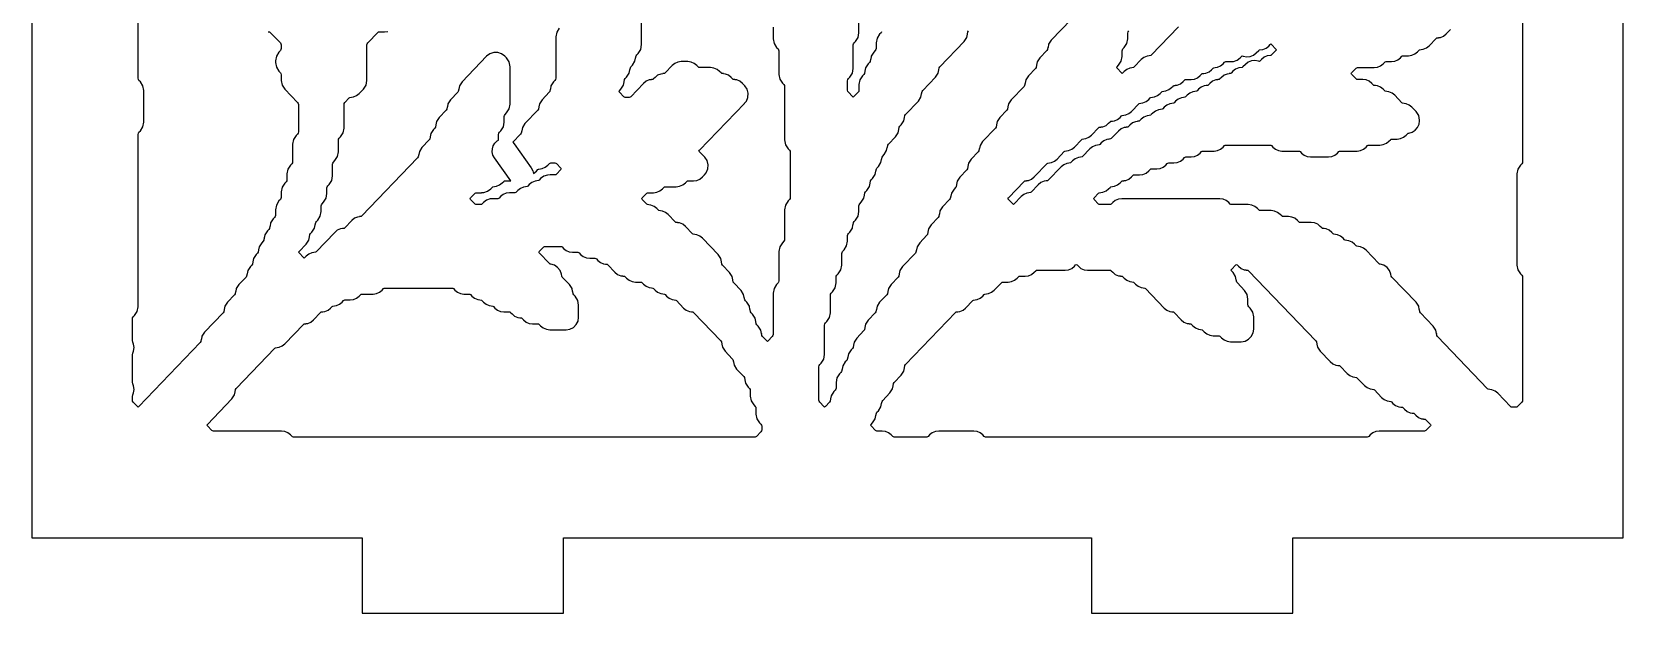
# Model space of a CAD drawing. Header units: millimetres. Extents: x 0 to 63, y 0 to 126.
# Drawn here: x 0 to 63.3, y 0 to 23.1 of the extents above; entities that cross this region are included whole.
import ezdxf

# ---------------------------------------------------------------- set-up
doc = ezdxf.new("R2010")
doc.units = ezdxf.units.MM
doc.layers.add('CUT', color=1, linetype='Continuous')

msp = doc.modelspace()

# ---------------------------------------------------------------- linework, layer by layer
at = {"layer": 'CUT'}
for points in [[(13.134, 3), (13.134, 0), (21.134, 0), (21.134, 3), (42.134, 3), (42.134, 0), (50.134, 0), (50.134, 3), (63.2679, 3), (63.2679, 123), (50.134, 123), (50.134, 126), (42.134, 126), (42.134, 123), (21.134, 123), (21.134, 126), (13.134, 126), (13.134, 123), (0, 123), (0, 3)], [(41.1393, 18.3728), (41.2198, 18.3837), (41.3429, 18.4361), (41.4478, 18.5194), (41.7318, 18.8151), (41.7569, 18.835), (41.822, 18.8438), (41.8216, 18.8464), (41.9021, 18.8572), (42.0253, 18.9097), (42.1301, 18.993), (42.4141, 19.2887), (42.4392, 19.3086), (42.5043, 19.3174), (42.504, 19.3199), (42.5844, 19.3308), (42.7076, 19.3833), (42.8124, 19.4665), (42.869, 19.5254), (42.8941, 19.5454), (42.9592, 19.5542), (42.9588, 19.5567), (43.0393, 19.5676), (43.1625, 19.6201), (43.2673, 19.7033), (43.3239, 19.7622), (43.349, 19.7822), (43.4141, 19.791), (43.4137, 19.7935), (43.4942, 19.8044), (43.6173, 19.8569), (43.7222, 19.9401), (44.0062, 20.2358), (44.0313, 20.2557), (44.0964, 20.2645), (44.096, 20.2671), (44.1765, 20.278), (44.2997, 20.3304), (44.4045, 20.4137), (44.4611, 20.4726), (44.4862, 20.4925), (44.5513, 20.5013), (44.5509, 20.5039), (44.6314, 20.5147), (44.7545, 20.5672), (44.8594, 20.6505), (44.9159, 20.7094), (44.9411, 20.7293), (45.0061, 20.7381), (45.0058, 20.7407), (45.0863, 20.7515), (45.2094, 20.804), (45.3142, 20.8873), (45.3708, 20.9462), (45.3959, 20.9661), (45.461, 20.9749), (45.4607, 20.9774), (45.5412, 20.9883), (45.6643, 21.0408), (45.7691, 21.124), (45.8257, 21.1829), (45.8508, 21.2029), (45.8826, 21.2072), (46.0908, 21.2072), (46.2235, 21.2251), (46.3466, 21.2776), (46.4514, 21.3608), (46.508, 21.4197), (46.5331, 21.4397), (46.5982, 21.4485), (46.5979, 21.451), (46.6784, 21.4619), (46.8015, 21.5144), (46.9063, 21.5976), (46.9629, 21.6565), (46.988, 21.6765), (47.0531, 21.6853), (47.0528, 21.6878), (47.1332, 21.6987), (47.2564, 21.7511), (47.3612, 21.8344), (47.4178, 21.8933), (47.4429, 21.9133), (47.4747, 21.9175), (47.6685, 21.9175), (47.6685, 21.9215), (47.7703, 21.9238), (47.9176, 21.9752), (48.0419, 22.0695), (48.0954, 22.1252), (48.1246, 22.1471), (48.1629, 22.1343), (48.3011, 22.109), (48.4409, 22.1231), (48.5713, 22.1756), (48.6819, 22.2622), (48.7777, 22.362), (48.8079, 22.3846), (48.8139, 22.3846), (48.9465, 22.4026), (49.0697, 22.455), (49.1745, 22.5383), (49.2326, 22.5988), (49.2606, 22.6198), (49.2885, 22.5988), (49.4615, 22.4188), (49.4809, 22.3911), (49.4615, 22.3635), (49.2885, 22.1834), (49.2584, 22.1608), (49.2524, 22.1608), (49.1197, 22.1429), (48.9966, 22.0904), (48.8918, 22.0072), (48.8337, 21.9467), (48.8045, 21.9248), (48.7661, 21.9376), (48.6279, 21.9629), (48.4882, 21.9488), (48.3578, 21.8963), (48.2472, 21.8097), (48.1513, 21.7099), (48.1212, 21.6872), (48.1152, 21.6872), (47.9825, 21.6693), (47.8594, 21.6169), (47.7546, 21.5336), (47.6918, 21.4682), (47.6667, 21.4483), (47.6016, 21.4395), (47.6019, 21.4369), (47.5214, 21.4261), (47.3983, 21.3736), (47.2935, 21.2903), (47.2369, 21.2314), (47.2118, 21.2115), (47.1467, 21.2027), (47.147, 21.2001), (47.0666, 21.1893), (46.9434, 21.1368), (46.8386, 21.0536), (46.782, 20.9946), (46.7569, 20.9747), (46.6918, 20.9659), (46.6922, 20.9634), (46.6117, 20.9525), (46.4885, 20.9), (46.3837, 20.8168), (46.3271, 20.7579), (46.302, 20.7379), (46.2369, 20.7291), (46.2373, 20.7266), (46.1568, 20.7157), (46.0337, 20.6632), (45.9289, 20.58), (45.8723, 20.5211), (45.8472, 20.5011), (45.7821, 20.4923), (45.7824, 20.4898), (45.7019, 20.4789), (45.5788, 20.4264), (45.474, 20.3432), (45.4174, 20.2843), (45.3923, 20.2643), (45.3272, 20.2555), (45.3275, 20.253), (45.247, 20.2421), (45.1239, 20.1897), (45.0191, 20.1064), (44.9625, 20.0475), (44.9374, 20.0275), (44.8723, 20.0188), (44.8726, 20.0162), (44.7922, 20.0053), (44.669, 19.9529), (44.5642, 19.8696), (44.5076, 19.8107), (44.4825, 19.7908), (44.4174, 19.782), (44.4178, 19.7794), (44.3373, 19.7686), (44.2141, 19.7161), (44.1093, 19.6328), (44.0527, 19.5739), (44.0276, 19.554), (43.9625, 19.5452), (43.9629, 19.5426), (43.8824, 19.5318), (43.7593, 19.4793), (43.6545, 19.396), (43.5979, 19.3371), (43.5728, 19.3172), (43.5077, 19.3084), (43.508, 19.3059), (43.4275, 19.295), (43.3044, 19.2425), (43.1996, 19.1593), (42.9155, 18.8636), (42.8904, 18.8436), (42.8253, 18.8348), (42.8257, 18.8323), (42.7452, 18.8214), (42.6221, 18.7689), (42.5172, 18.6857), (42.4607, 18.6268), (42.4356, 18.6068), (42.3705, 18.598), (42.3708, 18.5955), (42.2903, 18.5846), (42.1672, 18.5322), (42.0624, 18.4489), (41.7783, 18.1532), (41.7532, 18.1333), (41.6881, 18.1245), (41.6885, 18.1219), (41.608, 18.111), (41.4849, 18.0586), (41.38, 17.9753), (41.3235, 17.9164), (41.2984, 17.8965), (41.2333, 17.8877), (41.2336, 17.8851), (41.1531, 17.8743), (41.03, 17.8218), (40.9252, 17.7385), (40.4137, 17.2061), (40.3886, 17.1861), (40.3235, 17.1773), (40.3238, 17.1748), (40.2434, 17.1639), (40.1202, 17.1114), (40.0154, 17.0282), (39.7314, 16.7325), (39.7063, 16.7125), (39.6412, 16.7037), (39.6415, 16.7012), (39.561, 16.6903), (39.4379, 16.6379), (39.3331, 16.5546), (39.0537, 16.2638), (39.0258, 16.2428), (38.9978, 16.2638), (38.8249, 16.4438), (38.8055, 16.4715), (38.8249, 16.4991), (39.4574, 17.1576), (39.4825, 17.1775), (39.5476, 17.1863), (39.5472, 17.1889), (39.6277, 17.1997), (39.7509, 17.2522), (39.8557, 17.3355), (40.3671, 17.8679), (40.3922, 17.8879), (40.4573, 17.8967), (40.457, 17.8992), (40.5375, 17.9101), (40.6606, 17.9626), (40.7654, 18.0458), (41.0495, 18.3415), (41.0746, 18.3615), (41.1397, 18.3702)], [(10.9703, 11.5169), (11.0934, 11.5693), (11.1982, 11.6526), (11.4822, 11.9483), (11.5074, 11.9682), (11.5724, 11.977), (11.5721, 11.9796), (11.6526, 11.9904), (11.7757, 12.0429), (11.8805, 12.1262), (11.9371, 12.1851), (11.9622, 12.205), (12.0273, 12.2138), (12.027, 12.2163), (12.1075, 12.2272), (12.2306, 12.2797), (12.3354, 12.3629), (12.392, 12.4218), (12.4171, 12.4418), (12.4489, 12.4461), (12.6571, 12.4461), (12.7898, 12.464), (12.9129, 12.5165), (13.0177, 12.5997), (13.0743, 12.6586), (13.0994, 12.6786), (13.1312, 12.6829), (13.5669, 12.6829), (13.6995, 12.7008), (13.8227, 12.7533), (13.9275, 12.8365), (13.9841, 12.8954), (14.0092, 12.9154), (14.041, 12.9197), (16.703, 12.9197), (16.7348, 12.9154), (16.7599, 12.8954), (16.8165, 12.8365), (16.9213, 12.7533), (17.0445, 12.7008), (17.1771, 12.6829), (17.3854, 12.6829), (17.4171, 12.6786), (17.4423, 12.6586), (17.4988, 12.5997), (17.6036, 12.5165), (17.7268, 12.464), (17.8073, 12.4531), (17.8069, 12.4506), (17.872, 12.4418), (17.8971, 12.4218), (17.9537, 12.3629), (18.0585, 12.2797), (18.1817, 12.2272), (18.2621, 12.2163), (18.2618, 12.2138), (18.3269, 12.205), (18.352, 12.1851), (18.4086, 12.1262), (18.5134, 12.0429), (18.6365, 11.9904), (18.7692, 11.9725), (18.9774, 11.9725), (19.0092, 11.9682), (19.0343, 11.9483), (19.0909, 11.8894), (19.1957, 11.8061), (19.3189, 11.7536), (19.3993, 11.7428), (19.399, 11.7402), (19.4641, 11.7314), (19.4892, 11.7115), (19.5458, 11.6526), (19.6506, 11.5693), (19.7737, 11.5169), (19.9064, 11.4989), (20.1146, 11.4989), (20.1464, 11.4946), (20.1715, 11.4747), (20.2281, 11.4158), (20.3329, 11.3325), (20.4561, 11.2801), (20.5887, 11.2622), (21.2403, 11.2622), (21.3948, 11.2866), (21.5342, 11.3576), (21.6448, 11.4683), (21.7159, 11.6076), (21.7403, 11.7622), (21.7403, 12.2449), (21.7042, 12.4315), (21.6009, 12.5912), (21.5461, 12.6483), (21.5215, 12.6863), (21.5038, 12.778), (21.5014, 12.7775), (21.4767, 12.9051), (21.3735, 13.0648), (21.0912, 13.3586), (21.0666, 13.3967), (21.0529, 13.4674), (21.0002, 13.6132), (20.9054, 13.7359), (20.7775, 13.8235), (20.629, 13.8679), (20.605, 13.8711), (20.5798, 13.8911), (20.1748, 14.3127), (20.1554, 14.3404), (20.1748, 14.368), (20.3524, 14.5529), (20.3775, 14.5729), (20.4093, 14.5772), (21.0244, 14.5772), (21.0562, 14.5729), (21.0813, 14.5529), (21.1379, 14.494), (21.2427, 14.4108), (21.3658, 14.3583), (21.4985, 14.3404), (21.7067, 14.3404), (21.7385, 14.3361), (21.7636, 14.3161), (21.8202, 14.2572), (21.925, 14.174), (22.0481, 14.1215), (22.1808, 14.1036), (22.389, 14.1036), (22.4208, 14.0993), (22.4459, 14.0794), (22.5025, 14.0204), (22.6073, 13.9372), (22.7305, 13.8847), (22.8109, 13.8739), (22.8106, 13.8713), (22.8757, 13.8625), (22.9008, 13.8426), (23.1848, 13.5469), (23.2896, 13.4636), (23.4128, 13.4112), (23.4933, 13.4003), (23.4929, 13.3977), (23.558, 13.3889), (23.5831, 13.369), (23.6397, 13.3101), (23.7445, 13.2268), (23.8677, 13.1744), (24.0003, 13.1564), (24.2086, 13.1564), (24.2403, 13.1522), (24.2655, 13.1322), (24.322, 13.0733), (24.4269, 12.99), (24.55, 12.9376), (24.6305, 12.9267), (24.6301, 12.9242), (24.6952, 12.9154), (24.7203, 12.8954), (24.7769, 12.8365), (24.8817, 12.7533), (25.0049, 12.7008), (25.0853, 12.6899), (25.085, 12.6874), (25.1501, 12.6786), (25.1752, 12.6586), (25.2318, 12.5997), (25.3366, 12.5165), (25.4598, 12.464), (25.5402, 12.4531), (25.5399, 12.4506), (25.605, 12.4418), (25.6301, 12.4218), (25.9141, 12.1262), (26.0189, 12.0429), (26.1421, 11.9904), (26.2225, 11.9796), (26.2222, 11.977), (26.2873, 11.9682), (26.3124, 11.9483), (27.3931, 10.8232), (27.4177, 10.7851), (27.4355, 10.6935), (27.4378, 10.694), (27.4625, 10.5663), (27.5657, 10.4067), (27.848, 10.1128), (27.8726, 10.0748), (27.8903, 9.9831), (27.8927, 9.9836), (27.9174, 9.856), (28.0206, 9.6963), (28.3029, 9.4025), (28.3275, 9.3644), (28.3452, 9.2728), (28.3475, 9.2732), (28.3723, 9.1456), (28.4755, 8.9859), (28.5303, 8.9289), (28.5549, 8.8908), (28.5635, 8.8463), (28.5635, 8.622), (28.5997, 8.4353), (28.7029, 8.2756), (28.7577, 8.2185), (28.7824, 8.1805), (28.791, 8.136), (28.791, 7.9116), (28.8271, 7.7249), (28.9304, 7.5652), (28.9852, 7.5082), (29.0098, 7.4701), (29.0184, 7.4256), (29.0184, 7.2848), (29.0098, 7.2403), (28.9852, 7.2022), (28.8143, 7.0242), (28.7891, 7.0043), (28.7574, 7), (10.4019, 7), (10.3702, 7.0043), (10.345, 7.0242), (10.2885, 7.0832), (10.1836, 7.1664), (10.0605, 7.2189), (9.9279, 7.2368), (7.2178, 7.2368), (7.186, 7.2411), (7.1609, 7.261), (6.9833, 7.4459), (6.9639, 7.4736), (6.9833, 7.5012), (7.9545, 8.5124), (8.0578, 8.6721), (8.0825, 8.7997), (8.0848, 8.7992), (8.1025, 8.8908), (8.1272, 8.9289), (9.6627, 10.5276), (9.6878, 10.5475), (9.7529, 10.5563), (9.7526, 10.5588), (9.8331, 10.5697), (9.9562, 10.6222), (10.061, 10.7054), (10.7999, 11.4747), (10.825, 11.4946), (10.8901, 11.5034), (10.8898, 11.506)], [(34.2828, 9.1657), (34.565, 9.4595), (34.6683, 9.6192), (34.693, 9.7468), (34.6953, 9.7464), (34.713, 9.838), (34.7377, 9.876), (36.7281, 11.9483), (36.7532, 11.9682), (36.8183, 11.977), (36.818, 11.9796), (36.8984, 11.9904), (37.0216, 12.0429), (37.1264, 12.1262), (37.4104, 12.4218), (37.4355, 12.4418), (37.5006, 12.4506), (37.5003, 12.4531), (37.5808, 12.464), (37.7039, 12.5165), (37.8087, 12.5997), (37.8653, 12.6586), (37.8904, 12.6786), (37.9555, 12.6874), (37.9552, 12.6899), (38.0356, 12.7008), (38.1588, 12.7533), (38.2636, 12.8365), (38.5476, 13.1322), (38.5727, 13.1522), (38.6045, 13.1564), (38.8128, 13.1564), (38.9454, 13.1744), (39.0685, 13.2268), (39.1733, 13.3101), (39.2299, 13.369), (39.255, 13.3889), (39.2868, 13.3932), (39.4951, 13.3932), (39.6277, 13.4112), (39.7509, 13.4636), (39.8557, 13.5469), (39.9123, 13.6058), (39.9374, 13.6257), (39.9692, 13.63), (41.0872, 13.63), (41.2198, 13.6479), (41.3429, 13.7004), (41.4478, 13.7837), (41.4997, 13.8377), (41.5276, 13.8587), (41.5556, 13.8377), (41.6075, 13.7837), (41.7123, 13.7004), (41.8354, 13.6479), (41.9681, 13.63), (42.8586, 13.63), (42.8904, 13.6257), (42.9155, 13.6058), (42.9721, 13.5469), (43.0769, 13.4636), (43.2001, 13.4112), (43.2806, 13.4003), (43.2802, 13.3977), (43.3453, 13.3889), (43.3704, 13.369), (43.427, 13.3101), (43.5318, 13.2268), (43.655, 13.1744), (43.7354, 13.1635), (43.7351, 13.1609), (43.8002, 13.1522), (43.8253, 13.1322), (43.8819, 13.0733), (43.9867, 12.99), (44.1098, 12.9376), (44.1903, 12.9267), (44.19, 12.9242), (44.2551, 12.9154), (44.2802, 12.8954), (45.0191, 12.1262), (45.1239, 12.0429), (45.247, 11.9904), (45.3275, 11.9796), (45.3272, 11.977), (45.3923, 11.9682), (45.4174, 11.9483), (45.7014, 11.6526), (45.8062, 11.5693), (45.9294, 11.5169), (46.0098, 11.506), (46.0095, 11.5034), (46.0746, 11.4946), (46.0997, 11.4747), (46.1563, 11.4158), (46.2611, 11.3325), (46.3842, 11.2801), (46.4647, 11.2692), (46.4644, 11.2667), (46.5295, 11.2579), (46.5546, 11.2379), (46.6112, 11.179), (46.716, 11.0958), (46.8391, 11.0433), (46.9718, 11.0254), (47.18, 11.0254), (47.2118, 11.0211), (47.2369, 11.0011), (47.2935, 10.9422), (47.3983, 10.859), (47.5214, 10.8065), (47.6541, 10.7886), (48.0783, 10.7886), (48.2328, 10.8131), (48.3722, 10.8841), (48.4828, 10.9947), (48.5538, 11.1341), (48.5783, 11.2886), (48.5783, 11.7713), (48.5421, 11.958), (48.4389, 12.1176), (48.3841, 12.1747), (48.3594, 12.2128), (48.3508, 12.2573), (48.3508, 12.4816), (48.3147, 12.6683), (48.2114, 12.828), (47.9292, 13.1218), (47.9046, 13.1599), (47.8868, 13.2515), (47.8845, 13.2511), (47.8598, 13.3787), (47.7565, 13.5384), (47.6951, 13.6024), (47.6756, 13.63), (47.6951, 13.6577), (47.868, 13.8377), (47.8959, 13.8587), (47.9239, 13.8377), (47.9758, 13.7837), (48.0806, 13.7004), (48.2038, 13.6479), (48.2842, 13.6371), (48.2839, 13.6345), (48.349, 13.6257), (48.3741, 13.6058), (51.0469, 10.8232), (51.0715, 10.7851), (51.0892, 10.6935), (51.0915, 10.694), (51.1163, 10.5663), (51.2195, 10.4067), (51.6149, 9.9951), (51.7197, 9.9118), (51.8428, 9.8594), (51.9233, 9.8485), (51.9229, 9.8459), (51.988, 9.8371), (52.0132, 9.8172), (52.2972, 9.5215), (52.402, 9.4382), (52.5251, 9.3858), (52.6056, 9.3749), (52.6053, 9.3724), (52.6704, 9.3636), (52.6955, 9.3436), (52.9795, 9.0479), (53.0843, 8.9647), (53.2074, 8.9122), (53.2879, 8.9013), (53.2876, 8.8988), (53.3527, 8.89), (53.3778, 8.87), (53.6618, 8.5744), (53.7666, 8.4911), (53.8898, 8.4386), (53.9702, 8.4278), (53.9699, 8.4252), (54.035, 8.4164), (54.0601, 8.3965), (54.1167, 8.3376), (54.2215, 8.2543), (54.3446, 8.2018), (54.4251, 8.191), (54.4248, 8.1884), (54.4899, 8.1796), (54.515, 8.1597), (54.5716, 8.1008), (54.6764, 8.0175), (54.7995, 7.9651), (54.88, 7.9542), (54.8797, 7.9516), (54.9448, 7.9429), (54.9699, 7.9229), (55.0265, 7.864), (55.1313, 7.7807), (55.2544, 7.7283), (55.3349, 7.7174), (55.3345, 7.7149), (55.3996, 7.7061), (55.4248, 7.6861), (55.6023, 7.5012), (55.6218, 7.4736), (55.6023, 7.4459), (55.4248, 7.261), (55.3996, 7.2411), (55.3679, 7.2368), (53.5675, 7.2368), (53.4349, 7.2189), (53.3117, 7.1664), (53.2069, 7.0832), (53.1504, 7.0242), (53.1252, 7.0043), (53.0935, 7), (37.9222, 7), (37.8904, 7.0043), (37.8653, 7.0242), (37.8087, 7.0832), (37.7039, 7.1664), (37.5808, 7.2189), (37.4481, 7.2368), (36.0546, 7.2368), (35.922, 7.2189), (35.7989, 7.1664), (35.694, 7.0832), (35.6375, 7.0242), (35.6123, 7.0043), (35.5806, 7), (34.2832, 7), (34.2514, 7.0043), (34.2263, 7.0242), (34.1697, 7.0832), (34.0649, 7.1664), (33.9417, 7.2189), (33.8091, 7.2368), (33.6008, 7.2368), (33.569, 7.2411), (33.5439, 7.261), (33.3663, 7.4459), (33.3469, 7.4736), (33.3663, 7.5012), (33.4278, 7.5652), (33.5311, 7.7249), (33.5558, 7.8525), (33.5581, 7.8521), (33.5758, 7.9437), (33.6004, 7.9817), (33.6553, 8.0388), (33.7585, 8.1985), (33.7832, 8.3261), (33.7855, 8.3256), (33.8033, 8.4172), (33.8279, 8.4553), (34.1101, 8.7492), (34.2134, 8.9088), (34.2381, 9.0365), (34.2404, 9.036), (34.2582, 9.1276)]]:
    msp.add_lwpolyline(points, close=True, dxfattribs=at)
for points in [[(59.2679, 26.4599), (59.2679, 17.9402), (59.2593, 17.8956), (59.2347, 17.8576), (59.1799, 17.8005), (59.0767, 17.6408), (59.0405, 17.4542), (59.0405, 13.8313), (59.0767, 13.6446), (59.1799, 13.4849), (59.2347, 13.4278), (59.2593, 13.3898), (59.2679, 13.3453), (59.2679, 8.4687), (59.2593, 8.4242), (59.2347, 8.3861), (59.0638, 8.2082), (59.0387, 8.1882), (59.0069, 8.1839), (58.8467, 8.1839), (58.8149, 8.1882), (58.7898, 8.2082), (58.2783, 8.7407), (58.1735, 8.8239), (58.0504, 8.8764), (57.9699, 8.8872), (57.9702, 8.8898), (57.9051, 8.8986), (57.88, 8.9185), (55.8896, 10.9908), (55.865, 11.0288), (55.8472, 11.1204), (55.8449, 11.12), (55.8202, 11.2476), (55.7169, 11.4073), (55.2073, 11.9379), (55.1826, 11.976), (55.1649, 12.0676), (55.1626, 12.0671), (55.1379, 12.1947), (55.0346, 12.3544), (54.0701, 13.3586), (54.0454, 13.3967), (54.0317, 13.4674), (53.979, 13.6132), (53.8842, 13.7359), (53.7564, 13.8235), (53.6078, 13.8679), (53.5838, 13.8711), (53.5587, 13.8911), (53.0472, 14.4235), (52.9424, 14.5068), (52.8192, 14.5593), (52.7388, 14.5701), (52.7391, 14.5727), (52.674, 14.5815), (52.6489, 14.6014), (52.5923, 14.6603), (52.4875, 14.7436), (52.3644, 14.796), (52.2839, 14.8069), (52.2842, 14.8095), (52.2191, 14.8182), (52.194, 14.8382), (52.1374, 14.8971), (52.0326, 14.9804), (51.9095, 15.0328), (51.829, 15.0437), (51.8294, 15.0462), (51.7643, 15.055), (51.7391, 15.075), (51.6826, 15.1339), (51.5777, 15.2171), (51.4546, 15.2696), (51.3741, 15.2805), (51.3745, 15.283), (51.3094, 15.2918), (51.2843, 15.3118), (51.2277, 15.3707), (51.1229, 15.4539), (50.9997, 15.5064), (50.8671, 15.5243), (50.4314, 15.5243), (50.3996, 15.5286), (50.3745, 15.5486), (50.3179, 15.6075), (50.2131, 15.6907), (50.09, 15.7432), (49.9573, 15.7611), (49.7491, 15.7611), (49.7173, 15.7654), (49.6922, 15.7853), (49.6356, 15.8443), (49.5308, 15.9275), (49.4076, 15.98), (49.275, 15.9979), (48.8393, 15.9979), (48.8075, 16.0022), (48.7824, 16.0221), (48.7258, 16.081), (48.621, 16.1643), (48.4979, 16.2168), (48.3652, 16.2347), (47.7021, 16.2347), (47.6703, 16.239), (47.6452, 16.2589), (47.5886, 16.3178), (47.4838, 16.4011), (47.3607, 16.4535), (47.228, 16.4715), (43.3327, 16.4715), (43.2001, 16.4535), (43.0769, 16.4011), (42.9721, 16.3178), (42.9155, 16.2589), (42.8904, 16.239), (42.8586, 16.2347), (42.471, 16.2347), (42.4392, 16.239), (42.4141, 16.2589), (42.2365, 16.4438), (42.2171, 16.4715), (42.2365, 16.4991), (42.4141, 16.684), (42.4392, 16.704), (42.5043, 16.7127), (42.504, 16.7153), (42.5844, 16.7262), (42.7076, 16.7786), (42.8124, 16.8619), (42.869, 16.9208), (42.8941, 16.9407), (42.9592, 16.9495), (42.9588, 16.9521), (43.0393, 16.9629), (43.1625, 17.0154), (43.2673, 17.0987), (43.3239, 17.1576), (43.349, 17.1775), (43.4141, 17.1863), (43.4137, 17.1889), (43.4942, 17.1997), (43.6173, 17.2522), (43.7222, 17.3355), (43.7787, 17.3944), (43.8039, 17.4143), (43.8356, 17.4186), (44.0439, 17.4186), (44.1765, 17.4365), (44.2997, 17.489), (44.4045, 17.5722), (44.4611, 17.6311), (44.4862, 17.6511), (44.518, 17.6554), (44.7262, 17.6554), (44.8588, 17.6733), (44.982, 17.7258), (45.0868, 17.809), (45.1434, 17.8679), (45.1685, 17.8879), (45.2003, 17.8922), (45.4085, 17.8922), (45.5412, 17.9101), (45.6643, 17.9626), (45.7691, 18.0458), (45.8257, 18.1047), (45.8508, 18.1247), (45.8826, 18.129), (46.0908, 18.129), (46.2235, 18.1469), (46.3466, 18.1993), (46.4514, 18.2826), (46.508, 18.3415), (46.5331, 18.3615), (46.5649, 18.3658), (47.0006, 18.3658), (47.1332, 18.3837), (47.2564, 18.4361), (47.3612, 18.5194), (47.4178, 18.5783), (47.4429, 18.5982), (47.4747, 18.6025), (49.227, 18.6025), (49.2588, 18.5982), (49.2839, 18.5783), (49.3405, 18.5194), (49.4453, 18.4361), (49.5684, 18.3837), (49.7011, 18.3658), (50.3642, 18.3658), (50.396, 18.3615), (50.4211, 18.3415), (50.4777, 18.2826), (50.5825, 18.1993), (50.7056, 18.1469), (50.8383, 18.129), (51.5494, 18.129), (51.682, 18.1469), (51.8052, 18.1993), (51.91, 18.2826), (51.9666, 18.3415), (51.9917, 18.3615), (52.0235, 18.3658), (52.6866, 18.3658), (52.8192, 18.3837), (52.9424, 18.4361), (53.0472, 18.5194), (53.1038, 18.5783), (53.1289, 18.5982), (53.1607, 18.6025), (53.5964, 18.6025), (53.729, 18.6205), (53.8521, 18.6729), (53.957, 18.7562), (54.0135, 18.8151), (54.0387, 18.835), (54.0704, 18.8393), (54.2787, 18.8393), (54.4113, 18.8572), (54.5345, 18.9097), (54.6393, 18.993), (54.6959, 19.0519), (54.721, 19.0718), (54.741, 19.0745), (54.8786, 19.1138), (54.9995, 19.1905), (55.0937, 19.2983), (55.1535, 19.4283), (55.174, 19.57), (55.174, 19.5852), (55.1379, 19.7719), (55.0346, 19.9316), (54.8667, 20.1064), (54.7619, 20.1897), (54.6388, 20.2421), (54.5583, 20.253), (54.5586, 20.2555), (54.4935, 20.2643), (54.4684, 20.2843), (54.1844, 20.58), (54.0796, 20.6632), (53.9564, 20.7157), (53.876, 20.7266), (53.8763, 20.7291), (53.8112, 20.7379), (53.7861, 20.7579), (53.7295, 20.8168), (53.6247, 20.9), (53.5016, 20.9525), (53.4211, 20.9634), (53.4214, 20.9659), (53.3563, 20.9747), (53.3312, 20.9946), (53.2746, 21.0536), (53.1698, 21.1368), (53.0467, 21.1893), (52.914, 21.2072), (52.7058, 21.2072), (52.674, 21.2115), (52.6489, 21.2314), (52.4713, 21.4163), (52.4519, 21.444), (52.4713, 21.4716), (52.6489, 21.6565), (52.674, 21.6765), (52.7058, 21.6808), (53.3689, 21.6808), (53.5016, 21.6987), (53.6247, 21.7511), (53.7295, 21.8344), (53.7861, 21.8933), (53.8112, 21.9133), (53.843, 21.9175), (54.0512, 21.9175), (54.1839, 21.9355), (54.307, 21.9879), (54.4118, 22.0712), (54.4684, 22.1301), (54.4935, 22.15), (54.5253, 22.1543), (54.7336, 22.1543), (54.8662, 22.1723), (54.9893, 22.2247), (55.0942, 22.308), (55.1507, 22.3669), (55.1759, 22.3868), (55.241, 22.3956), (55.2406, 22.3982), (55.3211, 22.409), (55.4442, 22.4615), (55.549, 22.5448), (55.8331, 22.8405), (55.8582, 22.8604), (55.9233, 22.8692), (55.9229, 22.8717), (56.0034, 22.8826), (56.1265, 22.9351), (56.2314, 23.0183), (56.3993, 23.1931)], [(33.786, 23.1049), (33.7614, 23.0669), (33.7066, 23.0098), (33.6034, 22.8501), (33.5672, 22.6635), (33.5672, 22.4391), (33.5586, 22.3946), (33.534, 22.3565), (33.4792, 22.2995), (33.3759, 22.1398), (33.3512, 22.0122), (33.3489, 22.0126), (33.3312, 21.921), (33.3065, 21.8829), (33.2517, 21.8259), (33.1485, 21.6662), (33.1238, 21.5386), (33.1215, 21.5391), (33.1037, 21.4474), (33.0791, 21.4094), (33.0243, 21.3523), (32.9211, 21.1926), (32.8849, 21.006), (32.8849, 20.7816), (32.8763, 20.7371), (32.8517, 20.699), (32.6854, 20.5259), (32.6575, 20.5049), (32.6295, 20.5259), (32.4632, 20.699), (32.4386, 20.7371), (32.43, 20.7816), (32.43, 21.1592), (32.4386, 21.2037), (32.4632, 21.2418), (32.5181, 21.2988), (32.6213, 21.4585), (32.6575, 21.6452), (32.6575, 22.5799), (32.6661, 22.6244), (32.6907, 22.6625), (32.7455, 22.7196), (32.8487, 22.8792), (32.8849, 23.0659), (32.8849, 25.4214)], [(42.5172, 24.8421), (40.5298, 22.773), (40.4266, 22.6134), (40.4019, 22.4857), (40.3995, 22.4862), (40.3818, 22.3946), (40.3572, 22.3565), (40.0749, 22.0627), (39.9717, 21.903), (39.947, 21.7754), (39.9447, 21.7758), (39.9269, 21.6842), (39.9023, 21.6462), (39.6201, 21.3523), (39.5168, 21.1926), (39.4921, 21.065), (39.4898, 21.0655), (39.472, 20.9739), (39.4474, 20.9358), (38.9377, 20.4052), (38.8345, 20.2455), (38.8098, 20.1179), (38.8075, 20.1183), (38.7897, 20.0267), (38.7651, 19.9887), (38.4829, 19.6948), (38.3796, 19.5351), (38.3549, 19.4075), (38.3526, 19.408), (38.3348, 19.3164), (38.3102, 19.2783), (37.8005, 18.7477), (37.6973, 18.588), (37.6726, 18.4604), (37.6703, 18.4608), (37.6525, 18.3692), (37.6279, 18.3312), (37.3457, 18.0373), (37.2424, 17.8776), (37.2177, 17.75), (37.2154, 17.7505), (37.1976, 17.6589), (37.173, 17.6208), (36.8908, 17.3269), (36.7875, 17.1673), (36.7628, 17.0397), (36.7605, 17.0401), (36.7428, 16.9485), (36.7181, 16.9104), (36.6633, 16.8534), (36.5601, 16.6937), (36.5354, 16.5661), (36.5331, 16.5665), (36.5153, 16.4749), (36.4907, 16.4369), (36.2085, 16.143), (36.1052, 15.9833), (36.0805, 15.8557), (36.0782, 15.8562), (36.0604, 15.7646), (36.0358, 15.7265), (35.7536, 15.4327), (35.6503, 15.273), (35.6256, 15.1454), (35.6233, 15.1458), (35.6056, 15.0542), (35.5809, 15.0161), (35.2987, 14.7223), (35.1955, 14.5626), (35.1707, 14.435), (35.1684, 14.4355), (35.1507, 14.3438), (35.1261, 14.3058), (34.6164, 13.7752), (34.5131, 13.6155), (34.4884, 13.4879), (34.4861, 13.4883), (34.4684, 13.3967), (34.4437, 13.3586), (34.1615, 13.0648), (34.0583, 12.9051), (34.0335, 12.7775), (34.0312, 12.778), (34.0135, 12.6863), (33.9889, 12.6483), (33.7066, 12.3544), (33.6034, 12.1947), (33.5787, 12.0671), (33.5763, 12.0676), (33.5586, 11.976), (33.534, 11.9379), (33.2517, 11.6441), (33.1485, 11.4844), (33.1238, 11.3568), (33.1215, 11.3572), (33.1037, 11.2656), (33.0791, 11.2276), (32.7969, 10.9337), (32.6936, 10.774), (32.6689, 10.6464), (32.6666, 10.6469), (32.6488, 10.5553), (32.6242, 10.5172), (32.5694, 10.4601), (32.4662, 10.3005), (32.4415, 10.1729), (32.4391, 10.1733), (32.4214, 10.0817), (32.3968, 10.0436), (32.342, 9.9866), (32.2387, 9.8269), (32.214, 9.6993), (32.2117, 9.6997), (32.194, 9.6081), (32.1693, 9.5701), (32.1145, 9.513), (32.0113, 9.3533), (31.9751, 9.1666), (31.9751, 8.9423), (31.9665, 8.8978), (31.9419, 8.8597), (31.8871, 8.8026), (31.7839, 8.643), (31.7591, 8.5153), (31.7568, 8.5158), (31.7391, 8.4242), (31.7145, 8.3861), (31.5482, 8.213), (31.5203, 8.192), (31.4923, 8.213), (31.326, 8.3861), (31.3014, 8.4242), (31.2928, 8.4687), (31.2928, 9.7935), (31.3014, 9.838), (31.326, 9.876), (31.3809, 9.9331), (31.4841, 10.0928), (31.5203, 10.2795), (31.5203, 11.451), (31.5289, 11.4955), (31.5535, 11.5335), (31.6083, 11.5906), (31.7115, 11.7503), (31.7477, 11.937), (31.7477, 12.6349), (31.7563, 12.6794), (31.7809, 12.7175), (31.8357, 12.7745), (31.939, 12.9342), (31.9751, 13.1209), (31.9751, 13.3453), (31.9838, 13.3898), (32.0084, 13.4278), (32.0632, 13.4849), (32.1664, 13.6446), (32.2026, 13.8313), (32.2026, 14.2924), (32.2112, 14.3369), (32.2358, 14.375), (32.2906, 14.432), (32.3939, 14.5917), (32.43, 14.7784), (32.43, 15.0028), (32.4386, 15.0473), (32.4632, 15.0853), (32.5181, 15.1424), (32.6213, 15.3021), (32.646, 15.4297), (32.6483, 15.4292), (32.6661, 15.5208), (32.6907, 15.5589), (32.7455, 15.616), (32.8487, 15.7757), (32.8849, 15.9623), (32.8849, 16.1867), (32.8935, 16.2312), (32.9181, 16.2693), (32.9729, 16.3263), (33.0762, 16.486), (33.1009, 16.6136), (33.1032, 16.6132), (33.121, 16.7048), (33.1456, 16.7428), (33.2004, 16.7999), (33.3036, 16.9596), (33.3283, 17.0872), (33.3307, 17.0867), (33.3484, 17.1783), (33.373, 17.2164), (33.4278, 17.2735), (33.5311, 17.4332), (33.5558, 17.5608), (33.5581, 17.5603), (33.5758, 17.6519), (33.6004, 17.69), (33.6553, 17.747), (33.7585, 17.9067), (33.7832, 18.0343), (33.7855, 18.0339), (33.8033, 18.1255), (33.8279, 18.1636), (33.8827, 18.2206), (33.9859, 18.3803), (34.0107, 18.5079), (34.013, 18.5075), (34.0307, 18.5991), (34.0553, 18.6371), (34.3376, 18.931), (34.4408, 19.0907), (34.4655, 19.2183), (34.4679, 19.2178), (34.4856, 19.3094), (34.5102, 19.3475), (34.565, 19.4046), (34.6683, 19.5642), (34.693, 19.6918), (34.6953, 19.6914), (34.713, 19.783), (34.7377, 19.8211), (35.2473, 20.3517), (35.3506, 20.5114), (35.3753, 20.639), (35.3776, 20.6385), (35.3954, 20.7301), (35.42, 20.7682), (35.9297, 21.2988), (36.0329, 21.4585), (36.0576, 21.5861), (36.0599, 21.5857), (36.0777, 21.6773), (36.1023, 21.7154), (37.0669, 22.7196), (37.1701, 22.8792), (37.1948, 23.0069), (37.1971, 23.0064), (37.2149, 23.098), (37.2395, 23.1361)], [(29.4733, 23.2903), (29.4733, 22.8291), (29.5095, 22.6425), (29.6127, 22.4828), (29.6675, 22.4257), (29.6921, 22.3877), (29.7007, 22.3431), (29.7007, 21.4084), (29.7369, 21.2217), (29.8401, 21.0621), (29.8949, 21.005), (29.9196, 20.9669), (29.9282, 20.9224), (29.9282, 18.8038), (29.9643, 18.6171), (30.0676, 18.4574), (30.1224, 18.4004), (30.147, 18.3623), (30.1556, 18.3178), (30.1556, 16.5194), (30.147, 16.4749), (30.1224, 16.4369), (30.0676, 16.3798), (29.9643, 16.2201), (29.9282, 16.0334), (29.9282, 14.8619), (29.9196, 14.8174), (29.8949, 14.7794), (29.8401, 14.7223), (29.7369, 14.5626), (29.7007, 14.3759), (29.7007, 13.2044), (29.6921, 13.1599), (29.6675, 13.1218), (29.6127, 13.0648), (29.5095, 12.9051), (29.4733, 12.7184), (29.4733, 11.0733), (29.4647, 11.0288), (29.4401, 10.9908), (29.2738, 10.8177), (29.2459, 10.7967), (29.2179, 10.8177), (29.0516, 10.9908), (29.027, 11.0288), (29.0093, 11.1204), (29.007, 11.12), (28.9823, 11.2476), (28.879, 11.4073), (28.8242, 11.4643), (28.7996, 11.5024), (28.7819, 11.594), (28.7795, 11.5936), (28.7548, 11.7212), (28.6516, 11.8809), (28.5968, 11.9379), (28.5722, 11.976), (28.5544, 12.0676), (28.5521, 12.0671), (28.5274, 12.1947), (28.4241, 12.3544), (28.3693, 12.4115), (28.3447, 12.4496), (28.327, 12.5412), (28.3247, 12.5407), (28.2999, 12.6683), (28.1967, 12.828), (27.9144, 13.1218), (27.8898, 13.1599), (27.8721, 13.2515), (27.8698, 13.2511), (27.8451, 13.3787), (27.7418, 13.5384), (27.4596, 13.8322), (27.435, 13.8703), (27.4172, 13.9619), (27.4149, 13.9614), (27.3902, 14.089), (27.2869, 14.2487), (26.6641, 14.8971), (26.5593, 14.9804), (26.4362, 15.0328), (26.3557, 15.0437), (26.3561, 15.0462), (26.291, 15.055), (26.2658, 15.075), (25.9818, 15.3707), (25.877, 15.4539), (25.7539, 15.5064), (25.6734, 15.5173), (25.6737, 15.5198), (25.6086, 15.5286), (25.5835, 15.5486), (25.2995, 15.8443), (25.1947, 15.9275), (25.0716, 15.98), (24.9911, 15.9908), (24.9914, 15.9934), (24.9263, 16.0022), (24.9012, 16.0221), (24.8446, 16.081), (24.7398, 16.1643), (24.6167, 16.2168), (24.5362, 16.2276), (24.5365, 16.2302), (24.4714, 16.239), (24.4463, 16.2589), (24.2687, 16.4438), (24.2493, 16.4715), (24.2687, 16.4991), (24.4463, 16.684), (24.4714, 16.704), (24.5032, 16.7082), (24.7115, 16.7082), (24.8441, 16.7262), (24.9673, 16.7786), (25.0721, 16.8619), (25.1286, 16.9208), (25.1538, 16.9407), (25.1855, 16.945), (25.6212, 16.945), (25.7539, 16.9629), (25.877, 17.0154), (25.9818, 17.0987), (26.0384, 17.1576), (26.0635, 17.1775), (26.0953, 17.1818), (26.3035, 17.1818), (26.4362, 17.1997), (26.5593, 17.2522), (26.6641, 17.3355), (26.744, 17.4186), (26.7407, 17.4218), (26.8149, 17.5042), (26.8794, 17.6569), (26.8906, 17.8222), (26.847, 17.9821), (26.7536, 18.119), (26.5431, 18.3381), (26.5237, 18.3658), (26.5431, 18.3934), (28.3361, 20.26), (28.3328, 20.2632), (28.407, 20.3457), (28.4715, 20.4983), (28.4826, 20.6636), (28.4391, 20.8235), (28.3457, 20.9604), (28.2562, 21.0536), (28.1514, 21.1368), (28.0283, 21.1893), (27.9478, 21.2001), (27.9481, 21.2027), (27.883, 21.2115), (27.8579, 21.2314), (27.8013, 21.2903), (27.6965, 21.3736), (27.5734, 21.4261), (27.4929, 21.4369), (27.4933, 21.4395), (27.4282, 21.4483), (27.403, 21.4682), (27.3465, 21.5271), (27.2417, 21.6104), (27.1185, 21.6628), (26.9859, 21.6808), (26.5502, 21.6808), (26.5184, 21.6851), (26.4933, 21.705), (26.4367, 21.7639), (26.3319, 21.8472), (26.2088, 21.8996), (26.0761, 21.9175), (25.8198, 21.9175), (25.6872, 21.8996), (25.5641, 21.8472), (25.4592, 21.7639), (25.1752, 21.4682), (25.1501, 21.4483), (25.085, 21.4395), (25.0853, 21.4369), (25.0049, 21.4261), (24.8817, 21.3736), (24.7769, 21.2903), (24.7203, 21.2314), (24.6952, 21.2115), (24.6301, 21.2027), (24.6305, 21.2001), (24.55, 21.1893), (24.4269, 21.1368), (24.322, 21.0536), (23.8106, 20.5211), (23.7855, 20.5011), (23.7537, 20.4968), (23.5935, 20.4968), (23.5617, 20.5011), (23.5366, 20.5211), (23.359, 20.706), (23.3396, 20.7336), (23.359, 20.7613), (23.4204, 20.8253), (23.5237, 20.985), (23.5484, 21.1126), (23.5507, 21.1121), (23.5685, 21.2037), (23.5931, 21.2418), (23.6479, 21.2988), (23.7511, 21.4585), (23.7758, 21.5861), (23.7782, 21.5857), (23.7959, 21.6773), (23.8205, 21.7154), (23.8753, 21.7724), (23.9786, 21.9321), (24.0033, 22.0597), (24.0056, 22.0593), (24.0234, 22.1509), (24.048, 22.1889), (24.1028, 22.246), (24.206, 22.4057), (24.2422, 22.5924), (24.2422, 24.0842)], [(9.3916, 23.106), (9.4567, 23.0972), (9.4818, 23.0772), (9.8802, 22.6625), (9.9048, 22.6244), (9.9134, 22.5799), (9.9134, 22.4391), (9.9048, 22.3946), (9.8802, 22.3565), (9.8254, 22.2995), (9.7222, 22.1398), (9.686, 21.9531), (9.686, 21.882), (9.7222, 21.6953), (9.8254, 21.5356), (9.8802, 21.4786), (9.9048, 21.4405), (9.9134, 21.396), (9.9134, 21.1716), (9.9496, 20.985), (10.0528, 20.8253), (10.5625, 20.2946), (10.5871, 20.2566), (10.5958, 20.2121), (10.5958, 19.1241), (10.5871, 19.0796), (10.5625, 19.0415), (10.5077, 18.9845), (10.4045, 18.8248), (10.3683, 18.6381), (10.3683, 17.9402), (10.3597, 17.8956), (10.3351, 17.8576), (10.2803, 17.8005), (10.177, 17.6408), (10.1409, 17.4542), (10.1409, 17.2298), (10.1323, 17.1853), (10.1076, 17.1472), (10.0528, 17.0902), (9.9496, 16.9305), (9.9134, 16.7438), (9.9134, 16.5194), (9.9048, 16.4749), (9.8802, 16.4369), (9.8254, 16.3798), (9.7222, 16.2201), (9.686, 16.0334), (9.686, 15.8091), (9.6774, 15.7646), (9.6528, 15.7265), (9.598, 15.6694), (9.4947, 15.5098), (9.47, 15.3822), (9.4677, 15.3826), (9.4499, 15.291), (9.4253, 15.2529), (9.3705, 15.1959), (9.2673, 15.0362), (9.2426, 14.9086), (9.2402, 14.909), (9.2225, 14.8174), (9.1979, 14.7794), (9.1431, 14.7223), (9.0398, 14.5626), (9.0151, 14.435), (9.0128, 14.4355), (8.9951, 14.3438), (8.9704, 14.3058), (8.9156, 14.2487), (8.8124, 14.089), (8.7877, 13.9614), (8.7854, 13.9619), (8.7676, 13.8703), (8.743, 13.8322), (8.6882, 13.7752), (8.585, 13.6155), (8.5602, 13.4879), (8.5579, 13.4883), (8.5402, 13.3967), (8.5156, 13.3586), (8.2333, 13.0648), (8.1301, 12.9051), (8.1054, 12.7775), (8.103, 12.778), (8.0853, 12.6863), (8.0607, 12.6483), (7.7784, 12.3544), (7.6752, 12.1947), (7.6505, 12.0671), (7.6482, 12.0676), (7.6304, 11.976), (7.6058, 11.9379), (6.8687, 11.1705), (6.7654, 11.0108), (6.7407, 10.8832), (6.7384, 10.8837), (6.7207, 10.7921), (6.696, 10.754), (4.2554, 8.213), (4.2274, 8.192), (4.1995, 8.213), (4.0332, 8.3861), (4.0086, 8.4242), (4, 8.4687), (4, 8.6095), (4.0129, 8.6761), (4.0481, 8.7528), (4.0686, 8.8943), (4.0481, 9.0358), (4.0129, 9.1125), (4, 9.1791), (4, 10.267), (4.0129, 10.3336), (4.0481, 10.4103), (4.0686, 10.5518), (4.0481, 10.6933), (4.0129, 10.77), (4, 10.8366), (4, 11.6878), (4.0086, 11.7323), (4.0332, 11.7703), (4.088, 11.8274), (4.1913, 11.9871), (4.2274, 12.1738), (4.2274, 19.0281), (4.2361, 19.0726), (4.2607, 19.1107), (4.3155, 19.1678), (4.4187, 19.3274), (4.4549, 19.5141), (4.4549, 20.7692), (4.4187, 20.9558), (4.3155, 21.1155), (4.2607, 21.1726), (4.2361, 21.2107), (4.2274, 21.2552), (4.2274, 23.6106)], [(20.97, 23.2466), (20.8667, 23.0869), (20.8306, 22.9002), (20.8306, 21.2552), (20.8219, 21.2107), (20.7973, 21.1726), (20.7425, 21.1155), (20.6393, 20.9558), (20.6146, 20.8282), (20.6123, 20.8287), (20.5945, 20.7371), (20.5699, 20.699), (20.2877, 20.4052), (20.1844, 20.2455), (20.1597, 20.1179), (20.1574, 20.1183), (20.1396, 20.0267), (20.115, 19.9887), (19.6053, 19.458), (19.5021, 19.2983), (19.4774, 19.1707), (19.4751, 19.1712), (19.4573, 19.0796), (19.4327, 19.0415), (19.1176, 18.7134), (19.1744, 18.6525), (19.8586, 17.693), (19.9174, 17.5823), (19.9419, 17.476), (19.9424, 17.4762), (20.0667, 17.5705), (20.1203, 17.6263), (20.1504, 17.6489), (20.1564, 17.6489), (20.2891, 17.6668), (20.4122, 17.7193), (20.517, 17.8026), (20.5798, 17.8679), (20.605, 17.8879), (20.6367, 17.8922), (20.797, 17.8922), (20.8287, 17.8879), (20.8539, 17.8679), (21.0315, 17.683), (21.0509, 17.6554), (21.0315, 17.6277), (20.8539, 17.4428), (20.8287, 17.4229), (20.797, 17.4186), (20.6031, 17.4186), (20.6031, 17.4146), (20.5013, 17.4123), (20.3541, 17.361), (20.2298, 17.2667), (20.1762, 17.2109), (20.1461, 17.1883), (20.1401, 17.1883), (20.0074, 17.1704), (19.8843, 17.1179), (19.7795, 17.0347), (19.7167, 16.9693), (19.6915, 16.9493), (19.6264, 16.9405), (19.6268, 16.938), (19.5463, 16.9271), (19.4232, 16.8747), (19.3184, 16.7914), (19.2618, 16.7325), (19.2367, 16.7125), (19.2049, 16.7082), (18.9966, 16.7082), (18.864, 16.6903), (18.7408, 16.6379), (18.636, 16.5546), (18.5795, 16.4957), (18.5543, 16.4758), (18.5226, 16.4715), (18.3287, 16.4715), (18.3287, 16.4675), (18.2269, 16.4652), (18.0797, 16.4138), (17.9554, 16.3195), (17.8971, 16.2589), (17.872, 16.239), (17.8402, 16.2347), (17.68, 16.2347), (17.6482, 16.239), (17.6231, 16.2589), (17.4455, 16.4438), (17.4261, 16.4715), (17.4455, 16.4991), (17.6231, 16.684), (17.6482, 16.704), (17.68, 16.7082), (17.8738, 16.7082), (17.8738, 16.7122), (17.9756, 16.7145), (18.1229, 16.7659), (18.2472, 16.8602), (18.3054, 16.9208), (18.3306, 16.9407), (18.3957, 16.9495), (18.3953, 16.9521), (18.4758, 16.9629), (18.5989, 17.0154), (18.7037, 17.0987), (18.7603, 17.1576), (18.7854, 17.1775), (18.8172, 17.1818), (19.0255, 17.1818), (19.0424, 17.1841), (18.3928, 18.0951), (18.334, 18.2058), (18.3058, 18.3279), (18.3102, 18.4531), (18.3468, 18.5729), (18.4133, 18.6792), (18.5049, 18.7646), (18.5562, 18.7919), (18.5562, 19.0281), (18.5648, 19.0726), (18.5894, 19.1107), (18.6442, 19.1678), (18.7475, 19.3274), (18.7836, 19.5141), (18.7836, 19.7385), (18.7922, 19.783), (18.8168, 19.8211), (18.8716, 19.8781), (18.9749, 20.0378), (19.011, 20.2245), (19.011, 21.7163), (18.9749, 21.903), (18.8716, 22.0627), (18.803, 22.1341), (18.6748, 22.2305), (18.5227, 22.2813), (18.3622, 22.2813), (18.2101, 22.2305), (18.0818, 22.1341), (17.1035, 21.1155), (17.0002, 20.9558), (16.9755, 20.8282), (16.9732, 20.8287), (16.9555, 20.7371), (16.9309, 20.699), (16.6486, 20.4052), (16.5454, 20.2455), (16.5206, 20.1179), (16.5183, 20.1183), (16.5006, 20.0267), (16.476, 19.9887), (16.1937, 19.6948), (16.0905, 19.5351), (16.0658, 19.4075), (16.0634, 19.408), (16.0457, 19.3164), (16.0211, 19.2783), (15.9663, 19.2212), (15.863, 19.0616), (15.8383, 18.934), (15.836, 18.9344), (15.8183, 18.8428), (15.7937, 18.8047), (15.5114, 18.5109), (15.4082, 18.3512), (15.3834, 18.2236), (15.3811, 18.224), (15.3634, 18.1324), (15.3388, 18.0944), (13.1209, 15.7853), (13.0958, 15.7654), (13.0307, 15.7566), (13.031, 15.7541), (12.9505, 15.7432), (12.8274, 15.6907), (12.7226, 15.6075), (12.4386, 15.3118), (12.4135, 15.2918), (12.3484, 15.283), (12.3487, 15.2805), (12.2682, 15.2696), (12.1451, 15.2171), (12.0403, 15.1339), (11.3014, 14.3646), (11.2763, 14.3447), (11.2112, 14.3359), (11.2115, 14.3333), (11.131, 14.3225), (11.0079, 14.27), (10.9031, 14.1867), (10.8512, 14.1327), (10.8232, 14.1117), (10.7952, 14.1327), (10.6223, 14.3127), (10.6029, 14.3404), (10.6223, 14.368), (10.9112, 14.6688), (11.0145, 14.8285), (11.0392, 14.9561), (11.0415, 14.9557), (11.0593, 15.0473), (11.0839, 15.0853), (11.1387, 15.1424), (11.2419, 15.3021), (11.2666, 15.4297), (11.269, 15.4292), (11.2867, 15.5208), (11.3113, 15.5589), (11.3661, 15.616), (11.4694, 15.7757), (11.5055, 15.9623), (11.5055, 16.1867), (11.5141, 16.2312), (11.5388, 16.2693), (11.5936, 16.3263), (11.6968, 16.486), (11.733, 16.6727), (11.733, 16.8971), (11.7416, 16.9416), (11.7662, 16.9796), (11.821, 17.0367), (11.9242, 17.1964), (11.9604, 17.3831), (11.9604, 17.8442), (11.969, 17.8887), (11.9936, 17.9268), (12.0484, 17.9838), (12.1517, 18.1435), (12.1878, 18.3302), (12.1878, 18.7913), (12.1965, 18.8359), (12.2211, 18.8739), (12.2759, 18.931), (12.3791, 19.0907), (12.4153, 19.2773), (12.4153, 20.2121), (12.4239, 20.2566), (12.4485, 20.2946), (12.6194, 20.4726), (12.6446, 20.4925), (12.7097, 20.5013), (12.7093, 20.5039), (12.7898, 20.5147), (12.9129, 20.5672), (13.0177, 20.6505), (13.1856, 20.8253), (13.2889, 20.985), (13.325, 21.1716), (13.325, 22.5799), (13.3337, 22.6244), (13.3583, 22.6625), (13.7566, 23.0772), (13.7818, 23.0972), (13.8135, 23.1015), (14.0218, 23.1015), (14.1544, 23.1194)], [(45.5883, 23.3037), (44.5076, 22.1786), (44.4825, 22.1586), (44.4174, 22.1498), (44.4178, 22.1473), (44.3373, 22.1364), (44.2141, 22.084), (44.1093, 22.0007), (43.8253, 21.705), (43.8002, 21.6851), (43.7351, 21.6763), (43.7354, 21.6737), (43.655, 21.6628), (43.5318, 21.6104), (43.427, 21.5271), (43.3751, 21.4731), (43.3471, 21.4521), (43.3192, 21.4731), (43.1463, 21.6531), (43.1268, 21.6808), (43.1463, 21.7084), (43.2077, 21.7724), (43.311, 21.9321), (43.3471, 22.1188), (43.3471, 22.3431), (43.3558, 22.3877), (43.3804, 22.4257), (43.4352, 22.4828), (43.5384, 22.6425), (43.5746, 22.8291), (43.5746, 23.0535), (43.5832, 23.098), (43.6078, 23.1361)]]:
    msp.add_lwpolyline(points, dxfattribs=at)

doc.saveas('drawing.dxf')
